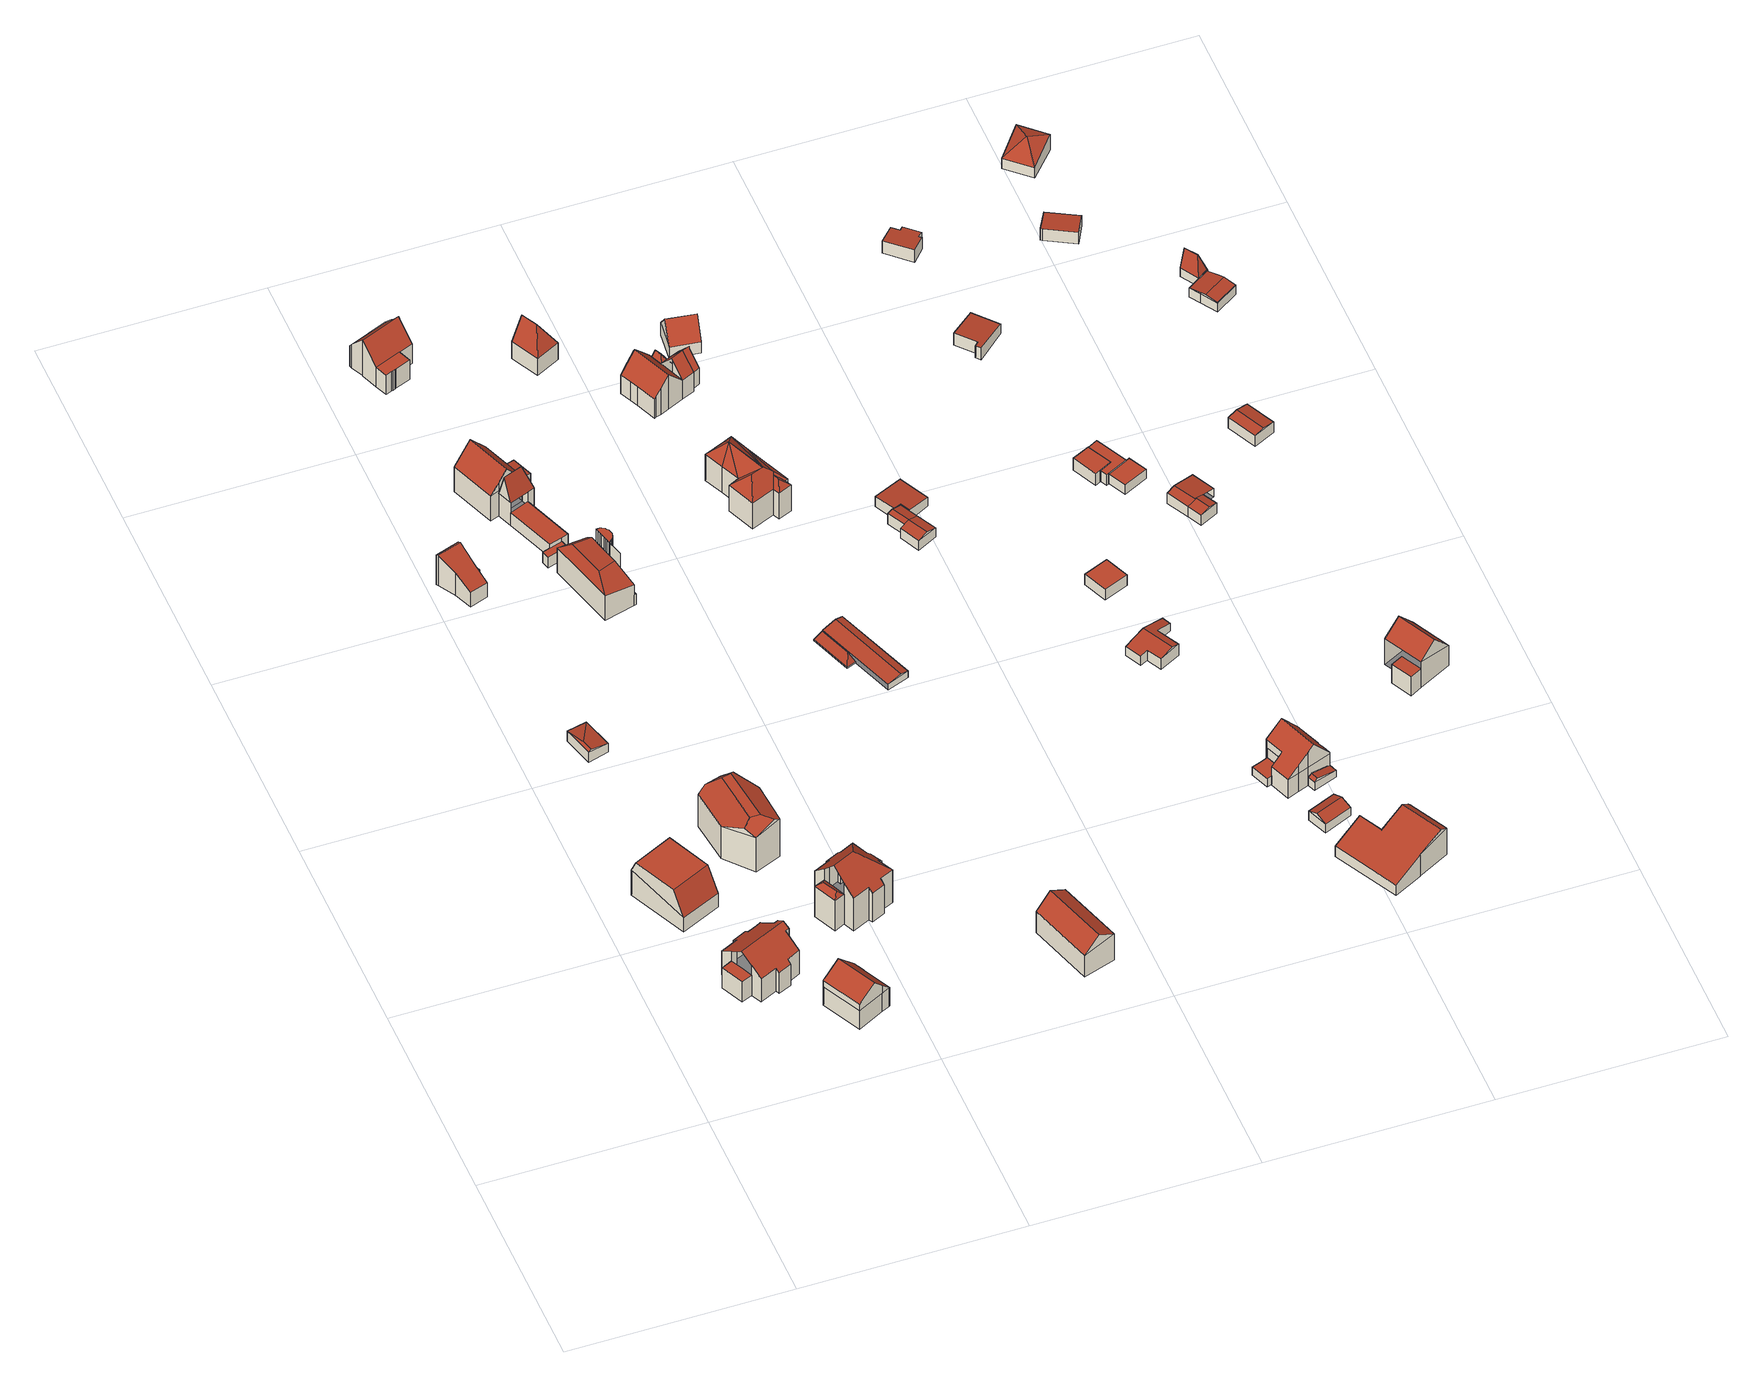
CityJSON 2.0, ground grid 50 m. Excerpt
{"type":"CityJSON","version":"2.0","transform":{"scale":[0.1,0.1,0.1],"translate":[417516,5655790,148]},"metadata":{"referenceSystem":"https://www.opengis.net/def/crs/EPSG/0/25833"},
"CityObjects":{
"building1":{"type":"Building","attributes":{"Dachtyp_tdc":"tdcCutGableRoof","Gemeindeschluessel":14612000,"Dachneigung":0.811,"QualitaetDacherkennung":44,"Geometrietyp2DReferenz":"3000","measuredHeight":10.07,"function":"31001_9998","roofType":"9999"},"geometry":[{"type":"Solid","lod":"2","boundaries":[[[[0,1,2,3]],[[1,4,5,2]],[[4,6,7,5]],[[6,0,3,7]],[[1,0,8,9]],[[4,1,9,10]],[[6,4,10,11]],[[0,6,11,8]],[[10,9,8,11]],[[3,2,5,7]]]],"semantics":{"surfaces":[{"type":"WallSurface"},{"type":"RoofSurface"},{"type":"GroundSurface"}],"values":[[0,0,0,0,1,0,1,0,1,2]]}}]},
"building2":{"type":"Building","attributes":{"Gemeindeschluessel":14612000,"Geometrietyp2DReferenz":"3000","function":"31001_9998","roofType":"9999"},"children":["building2-1","building2-2"]},
"building2-1":{"type":"BuildingPart","attributes":{"Dachtyp_tdc":"tdcGableRoof","Dachneigung":35.24,"QualitaetDacherkennung":30,"Geometrietyp2DReferenz":"3000","measuredHeight":10.67,"roofType":"3100"},"parents":["building2"],"geometry":[{"type":"MultiSurface","lod":"2","boundaries":[[[12,13,14,15]],[[13,16,14]],[[17,18,19]],[[17,20,21,18]],[[20,22,23,21]],[[22,24,25,23]],[[24,26,27,25]],[[26,28,29,27]],[[28,30,31,29]],[[30,32,33,31]],[[32,34,35,33]],[[34,36,37,35]],[[36,38,39,37]],[[38,40,41,39]],[[40,42,43,41]],[[42,44,45,43]],[[38,36,34,32,30,28,26,24,22,20,17,46]],[[46,13,12,47,48,49,50,44,42,40,38]],[[45,51,52,53,54,15,14,55,18,21,23,25,27,29,31,33,35,37,39,41,43]],[[44,50,51,45]],[[50,49,52,51]],[[49,48,53,52]],[[48,47,54,53]],[[47,12,15,54]]],"semantics":{"surfaces":[{"type":"WallSurface"},{"type":"RoofSurface"},{"type":"GroundSurface"}],"values":[0,0,0,0,0,0,0,0,0,0,0,0,0,0,0,0,1,1,2,0,0,0,0,0]}}]},
"building2-2":{"type":"BuildingPart","attributes":{"Dachtyp_tdc":"tdcPolyFlatRoof","Dachneigung":0,"QualitaetDacherkennung":55,"Geometrietyp2DReferenz":"3000","measuredHeight":5.83,"roofType":"1000"},"parents":["building2"],"geometry":[{"type":"MultiSurface","lod":"2","boundaries":[[[56,57,58,59]],[[57,19,18,58]],[[16,56,59,14]],[[16,60,19,57,56]],[[59,58,18,55,14]]],"semantics":{"surfaces":[{"type":"WallSurface"},{"type":"RoofSurface"},{"type":"GroundSurface"}],"values":[0,0,0,1,2]}}]},
"building3":{"type":"Building","attributes":{"Dachtyp_tdc":"tdcHipAndGableRoof","Gemeindeschluessel":14612000,"Dachneigung":11.5,"QualitaetDacherkennung":34,"Geometrietyp2DReferenz":"3000","measuredHeight":3.44,"function":"31001_9998","roofType":"5000"},"geometry":[{"type":"Solid","lod":"2","boundaries":[[[[61,62,63,64]],[[62,65,66,63]],[[65,67,68,66]],[[67,61,64,68]],[[65,62,69]],[[61,67,70]],[[62,61,70,69]],[[67,65,69,70]],[[64,63,66,68]]]],"semantics":{"surfaces":[{"type":"WallSurface"},{"type":"RoofSurface"},{"type":"GroundSurface"}],"values":[[0,0,0,0,1,0,1,1,2]]}}]},
"building4":{"type":"Building","attributes":{"Dachtyp_tdc":"tdcGableRoof","Gemeindeschluessel":14612000,"Dachneigung":46.06,"QualitaetDacherkennung":58,"Geometrietyp2DReferenz":"3000","measuredHeight":9.88,"function":"31001_9998","roofType":"3100"},"geometry":[{"type":"Solid","lod":"2","boundaries":[[[[71,72,73,74]],[[72,75,76,73]],[[75,77,78,76]],[[77,79,80,78]],[[79,81,82,80]],[[81,83,84,82]],[[83,85,86,84]],[[85,71,74,86]],[[87,88,89,90,79,77,75,72]],[[91,88,87,92]],[[85,91,92,71]],[[71,92,87,72]],[[83,89,88,91,85]],[[81,90,89,83]],[[79,90,81]],[[74,73,76,78,80,82,84,86]]]],"semantics":{"surfaces":[{"type":"WallSurface"},{"type":"RoofSurface"},{"type":"GroundSurface"}],"values":[[0,0,0,0,0,0,0,0,1,1,0,0,0,0,0,2]]}}]},
"building5":{"type":"Building","attributes":{"Gemeindeschluessel":14612000,"Geometrietyp2DReferenz":"3000","function":"31001_9998","roofType":"9999"},"children":["building5-1","building5-2"]},
"building5-1":{"type":"BuildingPart","attributes":{"Dachtyp_tdc":"tdcFreeFormRoof","Dachneigung":57.19,"QualitaetDacherkennung":17,"Geometrietyp2DReferenz":"3000","measuredHeight":4.1,"roofType":"5000"},"parents":["building5"],"geometry":[{"type":"MultiSurface","lod":"2","boundaries":[[[93,94,95,96]],[[94,97,98,95]],[[97,99,100,98]],[[101,99,97]],[[102,101,97,94]],[[102,94,93]],[[101,102,93,103,99]],[[96,95,98,100,104]]],"semantics":{"surfaces":[{"type":"WallSurface"},{"type":"RoofSurface"},{"type":"GroundSurface"}],"values":[0,0,0,1,1,1,1,2]}}]},
"building5-2":{"type":"BuildingPart","attributes":{"Dachtyp_tdc":"tdcGableRoof","Dachneigung":27.64,"QualitaetDacherkennung":5,"Geometrietyp2DReferenz":"3000","measuredHeight":8.72,"roofType":"3100"},"parents":["building5"],"geometry":[{"type":"MultiSurface","lod":"2","boundaries":[[[105,106,107,108]],[[106,109,93,96,107]],[[110,111,112,100,99]],[[111,113,114,112]],[[115,109,106,105]],[[105,116,113,111,110,115]],[[114,117,108,107,96,104,100,112]],[[113,116,117,114]],[[116,105,108,117]]],"semantics":{"surfaces":[{"type":"WallSurface"},{"type":"RoofSurface"},{"type":"GroundSurface"}],"values":[0,0,0,0,1,1,2,0,0]}}]},
"building6":{"type":"Building","attributes":{"Dachtyp_tdc":"tdcFreeFormRoof","Gemeindeschluessel":14612000,"Dachneigung":35.69,"QualitaetDacherkennung":19,"Geometrietyp2DReferenz":"3000","measuredHeight":12.62,"function":"31001_9998","roofType":"5000"},"geometry":[{"type":"Solid","lod":"2","boundaries":[[[[118,119,120,121]],[[119,122,123,120]],[[122,124,125,123]],[[124,126,127,125]],[[126,128,129,127]],[[128,118,121,129]],[[130,131,132,133,126,124]],[[134,135,128,133,132]],[[136,119,118,135,134,137]],[[122,136,137,131,130]],[[131,137,134,132]],[[122,119,136]],[[118,128,135]],[[124,122,130]],[[128,126,133]],[[121,120,123,125,127,129]]]],"semantics":{"surfaces":[{"type":"WallSurface"},{"type":"RoofSurface"},{"type":"GroundSurface"}],"values":[[0,0,0,0,0,0,1,1,1,1,1,0,0,0,0,2]]}}]},
"building7":{"type":"Building","attributes":{"Gemeindeschluessel":14612000,"Geometrietyp2DReferenz":"3000","function":"31001_9998","roofType":"9999"},"children":["building7-1","building7-2"]},
"building7-1":{"type":"BuildingPart","attributes":{"Dachtyp_tdc":"tdcFreeFormRoof","Dachneigung":41.35,"QualitaetDacherkennung":17,"Geometrietyp2DReferenz":"3000","measuredHeight":9.74,"roofType":"5000"},"parents":["building7"],"geometry":[{"type":"MultiSurface","lod":"2","boundaries":[[[138,139,140,141]],[[139,142,143,140]],[[142,144,145,143]],[[146,147,142,139]],[[146,139,138]],[[147,146,138,148,144]],[[147,144,142]],[[145,149,141,140,143]]],"semantics":{"surfaces":[{"type":"WallSurface"},{"type":"RoofSurface"},{"type":"GroundSurface"}],"values":[0,0,0,1,1,1,1,2]}}]},
"building7-2":{"type":"BuildingPart","attributes":{"Dachtyp_tdc":"tdcHipAndGableRoof","Dachneigung":44.18,"QualitaetDacherkennung":45,"Geometrietyp2DReferenz":"3000","measuredHeight":14.64,"roofType":"5000"},"parents":["building7"],"geometry":[{"type":"MultiSurface","lod":"2","boundaries":[[[150,151,152,153]],[[151,154,155,152]],[[154,156,141,155]],[[156,138,141]],[[157,145,144]],[[157,158,159,145]],[[158,160,161,159]],[[160,162,163,161]],[[162,164,165,163]],[[164,166,167,165]],[[166,168,169,167]],[[168,170,171,169]],[[170,172,173,171]],[[172,174,175,173]],[[174,176,177,175]],[[176,178,179,177]],[[178,180,181,179]],[[180,182,183,181]],[[182,150,153,183]],[[178,176,174,172,170,168,184]],[[168,166,164,162,160,158,157,185,184]],[[185,156,154,151,150,182,180,178,184]],[[153,152,155,141,149,145,159,161,163,165,167,169,171,173,175,177,179,181,183]]],"semantics":{"surfaces":[{"type":"WallSurface"},{"type":"RoofSurface"},{"type":"GroundSurface"}],"values":[0,0,0,0,0,0,0,0,0,0,0,0,0,0,0,0,0,0,0,1,1,1,2]}}]},
"building8":{"type":"Building","attributes":{"Gemeindeschluessel":14612000,"Geometrietyp2DReferenz":"3000","function":"31001_9998","roofType":"9999"},"children":["building8-1","building8-2","building8-3","building8-4"]},
"building8-1":{"type":"BuildingPart","attributes":{"Dachtyp_tdc":"tdcGableRoof","Dachneigung":50.03,"QualitaetDacherkennung":63,"Geometrietyp2DReferenz":"3000","measuredHeight":12.08,"roofType":"3100"},"parents":["building8"],"geometry":[{"type":"MultiSurface","lod":"2","boundaries":[[[186,187,188,189,190]],[[187,191,192,188]],[[191,193,194,192]],[[193,195,196,197,194]],[[195,193,198,199,200]],[[187,201,199,198,191]],[[186,201,187]],[[200,199,201,186]],[[198,193,191]],[[197,202,189,188,192,194]]],"semantics":{"surfaces":[{"type":"WallSurface"},{"type":"RoofSurface"},{"type":"GroundSurface"}],"values":[0,0,0,0,1,1,0,0,0,2]}}]},
"building8-2":{"type":"BuildingPart","attributes":{"Dachtyp_tdc":"tdcPolyFlatRoof","Dachneigung":0,"QualitaetDacherkennung":80,"Geometrietyp2DReferenz":"3000","measuredHeight":3.6,"roofType":"1000"},"parents":["building8"],"geometry":[{"type":"MultiSurface","lod":"2","boundaries":[[[203,204,205,206]],[[204,207,208,205]],[[207,209,210,208]],[[209,211,212,210]],[[211,209,207,204,203]],[[206,205,208,210,212]]],"semantics":{"surfaces":[{"type":"WallSurface"},{"type":"RoofSurface"},{"type":"GroundSurface"}],"values":[0,0,0,0,1,2]}}]},
"building8-3":{"type":"BuildingPart","attributes":{"Dachtyp_tdc":"tdcPolyFlatRoof","Dachneigung":7.91,"QualitaetDacherkennung":65,"Geometrietyp2DReferenz":"3000","measuredHeight":6.66,"roofType":"2100"},"parents":["building8"],"geometry":[{"type":"MultiSurface","lod":"2","boundaries":[[[196,213,214,197]],[[213,215,216,214]],[[215,217,202,216]],[[217,215,213,196]],[[197,214,216,202]]],"semantics":{"surfaces":[{"type":"WallSurface"},{"type":"RoofSurface"},{"type":"GroundSurface"}],"values":[0,0,0,1,2]}}]},
"building8-4":{"type":"BuildingPart","attributes":{"Dachtyp_tdc":"tdcFreeFormRoof","Dachneigung":73.6,"QualitaetDacherkennung":12,"Geometrietyp2DReferenz":"3000","measuredHeight":12.5,"roofType":"5000"},"parents":["building8"],"geometry":[{"type":"MultiSurface","lod":"2","boundaries":[[[218,219,220,202]],[[219,221,203,206,220]],[[222,190,189,212,211]],[[223,222,221,219,224]],[[224,219,218]],[[218,190,223,224]],[[222,223,190]],[[202,220,206,212,189]]],"semantics":{"surfaces":[{"type":"WallSurface"},{"type":"RoofSurface"},{"type":"GroundSurface"}],"values":[0,0,0,1,1,1,0,2]}}]},
"building9":{"type":"Building","attributes":{"Dachtyp_tdc":"tdcPolyFlatRoof","Gemeindeschluessel":14612000,"Dachneigung":0,"QualitaetDacherkennung":2,"Geometrietyp2DReferenz":"3000","measuredHeight":3,"function":"31001_9998","roofType":"1000"},"geometry":[{"type":"Solid","lod":"2","boundaries":[[[[225,226,227,228]],[[226,229,230,227]],[[229,231,232,230]],[[231,233,234,232]],[[233,225,228,234]],[[233,231,229,226,225]],[[228,227,230,232,234]]]],"semantics":{"surfaces":[{"type":"WallSurface"},{"type":"RoofSurface"},{"type":"GroundSurface"}],"values":[[0,0,0,0,0,1,2]]}}]},
"building10":{"type":"Building","attributes":{"Gemeindeschluessel":14612000,"Geometrietyp2DReferenz":"3000","function":"31001_9998","roofType":"9999"},"children":["building10-1","building10-2","building10-3"]},
"building10-1":{"type":"BuildingPart","attributes":{"Dachtyp_tdc":"tdcPolyFlatRoof","Dachneigung":0,"QualitaetDacherkennung":68,"Geometrietyp2DReferenz":"3000","measuredHeight":9.96,"roofType":"1000"},"parents":["building10"],"geometry":[{"type":"MultiSurface","lod":"2","boundaries":[[[235,236,237,238]],[[236,239,240,237]],[[239,241,242,240]],[[241,243,244,242]],[[243,245,244]],[[246,247,248,249,250]],[[246,243,241,239,236,235,251,252,253,254,255,256,257,258,259,260,261,262,247]],[[248,263,264,265,266,267,268,269,270,271,272,273,274,238,237,240,242,244,249]],[[247,262,263,248]],[[262,261,264,263]],[[261,260,265,264]],[[260,259,266,265]],[[259,258,267,266]],[[258,257,268,267]],[[257,256,269,268]],[[256,255,270,269]],[[255,254,271,270]],[[254,253,272,271]],[[253,252,273,272]],[[252,251,274,273]],[[251,235,238,274]]],"semantics":{"surfaces":[{"type":"WallSurface"},{"type":"RoofSurface"},{"type":"GroundSurface"}],"values":[0,0,0,0,0,0,1,2,0,0,0,0,0,0,0,0,0,0,0,0,0]}}]},
"building10-2":{"type":"BuildingPart","attributes":{"Dachtyp_tdc":"tdcPolyFlatRoof","Dachneigung":0,"QualitaetDacherkennung":0,"Geometrietyp2DReferenz":"3000","measuredHeight":3,"roofType":"9999"},"parents":["building10"],"geometry":[{"type":"MultiSurface","lod":"2","boundaries":[[[250,275,276,277,245]],[[245,277,278,244]],[[277,276,279,278]],[[275,250,249,280]],[[244,278,279,280,249]],[[280,279,276,275]],[[244,249,250,245]]],"semantics":{"surfaces":[{"type":"RoofSurface"},{"type":"WallSurface"},{"type":"GroundSurface"},{"type":"ClosureSurface","isClosure":"1","QuelleClosure":"LoD1Solid"}],"values":[0,1,1,1,2,3,3]}}]},
"building10-3":{"type":"BuildingPart","attributes":{"Dachtyp_tdc":"tdcCutTentRoof","Dachneigung":69.23,"QualitaetDacherkennung":40,"Geometrietyp2DReferenz":"3000","measuredHeight":9.89,"roofType":"9999"},"parents":["building10"],"geometry":[{"type":"MultiSurface","lod":"2","boundaries":[[[281,282,283,279,276]],[[282,284,285,283]],[[284,286,287,285]],[[281,286,288,289]],[[282,281,289,290]],[[284,282,290,291]],[[286,284,291,288]],[[291,290,289,288]],[[287,280,279,283,285]]],"semantics":{"surfaces":[{"type":"WallSurface"},{"type":"RoofSurface"},{"type":"GroundSurface"}],"values":[0,0,0,1,1,1,1,1,2]}}]},
"building11":{"type":"Building","attributes":{"Gemeindeschluessel":14612000,"Geometrietyp2DReferenz":"3000","function":"31001_9998","roofType":"9999"},"children":["building11-1","building11-2"]},
"building11-1":{"type":"BuildingPart","attributes":{"Dachtyp_tdc":"tdcPolyFlatRoof","Dachneigung":0,"QualitaetDacherkennung":64,"Geometrietyp2DReferenz":"3000","measuredHeight":5.58,"roofType":"1000"},"parents":["building11"],"geometry":[{"type":"MultiSurface","lod":"2","boundaries":[[[292,293,294,295,296]],[[293,297,298,294]],[[297,299,300,298]],[[299,301,302,300]],[[301,303,304,302]],[[303,305,306,304]],[[305,307,308,309,306]],[[305,303,301,299,297,293,292,307]],[[309,295,294,298,300,302,304,306]]],"semantics":{"surfaces":[{"type":"WallSurface"},{"type":"RoofSurface"},{"type":"GroundSurface"}],"values":[0,0,0,0,0,0,0,1,2]}}]},
"building11-2":{"type":"BuildingPart","attributes":{"Dachtyp_tdc":"tdcGableRoof","Dachneigung":48.52,"QualitaetDacherkennung":78,"Geometrietyp2DReferenz":"3000","measuredHeight":10.18,"roofType":"3100"},"parents":["building11"],"geometry":[{"type":"MultiSurface","lod":"2","boundaries":[[[308,310,311,309]],[[310,312,313,311]],[[312,314,315,313]],[[314,316,317,315]],[[316,318,319,317]],[[318,320,321,319]],[[320,322,323,321]],[[322,324,325,323]],[[324,326,327,325]],[[326,328,329,327]],[[328,330,331,329]],[[330,296,295,331]],[[326,324,322,320,318,316,314,312,310]],[[310,308,296,330,328,326]],[[295,309,311,313,315,317,319,321,323,325,327,329,331]]],"semantics":{"surfaces":[{"type":"WallSurface"},{"type":"RoofSurface"},{"type":"GroundSurface"}],"values":[0,0,0,0,0,0,0,0,0,0,0,0,1,1,2]}}]},
"building12":{"type":"Building","attributes":{"Dachtyp_tdc":"tdcGableRoof","Gemeindeschluessel":14612000,"Dachneigung":45.43,"QualitaetDacherkennung":67,"Geometrietyp2DReferenz":"3000","measuredHeight":9.79,"function":"31001_9998","roofType":"3100"},"geometry":[{"type":"Solid","lod":"2","boundaries":[[[[332,333,334,335]],[[333,336,337,334]],[[336,338,339,337]],[[338,332,335,339]],[[336,333,340]],[[332,338,341]],[[333,332,341,340]],[[338,336,340,341]],[[335,334,337,339]]]],"semantics":{"surfaces":[{"type":"WallSurface"},{"type":"RoofSurface"},{"type":"GroundSurface"}],"values":[[0,0,0,0,0,0,1,1,2]]}}]},
"building13":{"type":"Building","attributes":{"Dachtyp_tdc":"tdcFreeFormRoof","Gemeindeschluessel":14612000,"Dachneigung":60.82,"QualitaetDacherkennung":10,"Geometrietyp2DReferenz":"3000","measuredHeight":10.26,"function":"31001_9998","roofType":"5000"},"geometry":[{"type":"Solid","lod":"2","boundaries":[[[[342,343,344,345]],[[343,346,347,344]],[[346,348,349,347]],[[348,342,345,349]],[[350,351,348,346]],[[350,346,343]],[[351,350,343,342]],[[351,342,348]],[[345,344,347,349]]]],"semantics":{"surfaces":[{"type":"WallSurface"},{"type":"RoofSurface"},{"type":"GroundSurface"}],"values":[[0,0,0,0,1,0,1,1,2]]}}]},
"building14":{"type":"Building","attributes":{"Gemeindeschluessel":14612000,"Geometrietyp2DReferenz":"3000","function":"31001_9998","roofType":"9999"},"children":["building14-1","building14-2"]},
"building14-1":{"type":"BuildingPart","attributes":{"Dachtyp_tdc":"tdcGableRoof","Dachneigung":15.18,"QualitaetDacherkennung":19,"Geometrietyp2DReferenz":"3000","measuredHeight":2.43,"roofType":"3100"},"parents":["building14"],"geometry":[{"type":"MultiSurface","lod":"2","boundaries":[[[352,353,354,355]],[[353,356,357,354]],[[358,352,355,359,360]],[[356,353,361]],[[352,358,362]],[[353,352,362,361]],[[358,356,361,362]],[[355,354,357,363,359]]],"semantics":{"surfaces":[{"type":"WallSurface"},{"type":"RoofSurface"},{"type":"GroundSurface"}],"values":[0,0,0,0,0,1,1,2]}}]},
"building14-2":{"type":"BuildingPart","attributes":{"Dachtyp_tdc":"tdcFreeFormRoof","Dachneigung":66.06,"QualitaetDacherkennung":25,"Geometrietyp2DReferenz":"3000","measuredHeight":2.96,"roofType":"5000"},"parents":["building14"],"geometry":[{"type":"MultiSurface","lod":"2","boundaries":[[[364,365,366,363]],[[365,367,368,366]],[[367,360,359,368]],[[369,360,367]],[[370,369,367,365]],[[370,365,364]],[[369,370,364,360]],[[363,366,368,359]]],"semantics":{"surfaces":[{"type":"WallSurface"},{"type":"RoofSurface"},{"type":"GroundSurface"}],"values":[0,0,0,1,1,1,1,2]}}]},
"building15":{"type":"Building","attributes":{"Dachtyp_tdc":"tdcFreeFormRoof","Gemeindeschluessel":14612000,"Dachneigung":44.47,"QualitaetDacherkennung":60,"Geometrietyp2DReferenz":"3000","measuredHeight":10.89,"function":"31001_9998","roofType":"5000"},"geometry":[{"type":"Solid","lod":"2","boundaries":[[[[371,372,373]],[[371,374,372]],[[375,374,371]],[[374,375,376]],[[377,376,375]],[[376,377,378]],[[379,380,381,382,383,384,385,386,387,388,389,390,391]],[[378,377,380,379]],[[377,375,381,380]],[[375,371,382,381]],[[371,373,383,382]],[[373,392,384,383]],[[392,393,385,384]],[[393,394,386,385]],[[394,395,387,386]],[[395,396,388,387]],[[396,397,389,388]],[[397,398,390,389]],[[398,399,391,390]],[[399,378,379,391]],[[376,400,374]],[[376,398,400]],[[376,399,398]],[[399,376,378]],[[401,400,398,397]],[[401,397,396]],[[372,374,400,401,396,395]],[[402,403,372,395,394]],[[402,394,393]],[[403,402,393,392]],[[372,403,392,373]]]],"semantics":{"surfaces":[{"type":"RoofSurface"},{"type":"GroundSurface"},{"type":"WallSurface"}],"values":[[0,0,0,0,0,0,1,2,2,2,2,2,2,2,2,2,2,2,2,2,0,0,0,0,0,0,0,0,0,0,0]]}}]},
"building16":{"type":"Building","attributes":{"Gemeindeschluessel":14612000,"Geometrietyp2DReferenz":"3000","function":"31001_9998","roofType":"9999"},"children":["building16-1","building16-2"]},
"building16-1":{"type":"BuildingPart","attributes":{"Dachtyp_tdc":"tdcGableRoof","Dachneigung":50.04,"QualitaetDacherkennung":72,"Geometrietyp2DReferenz":"3000","measuredHeight":9.27,"roofType":"3100"},"parents":["building16"],"geometry":[{"type":"MultiSurface","lod":"2","boundaries":[[[404,405,406,407]],[[408,409,410,411]],[[411,405,404,412,408]],[[406,413,414,415,416,417,407]],[[410,409,415,414,418]],[[409,408,416,415]],[[408,412,417,416]],[[412,404,407,417]]],"semantics":{"surfaces":[{"type":"WallSurface"},{"type":"RoofSurface"},{"type":"GroundSurface"}],"values":[0,1,1,2,0,0,0,0]}}]},
"building16-2":{"type":"BuildingPart","attributes":{"Dachtyp_tdc":"tdcGableRoof","Dachneigung":48.7,"QualitaetDacherkennung":58,"Geometrietyp2DReferenz":"3000","measuredHeight":9.84,"roofType":"3100"},"parents":["building16"],"geometry":[{"type":"MultiSurface","lod":"2","boundaries":[[[419,420,421,422]],[[420,423,424,421]],[[423,425,426,424]],[[425,427,428,426]],[[427,429,430,428]],[[429,431,432,430]],[[431,433,434,432]],[[433,435,436,434]],[[435,418,414,436]],[[405,437,438,406]],[[437,439,440,438]],[[439,441,442,440]],[[441,419,422,442]],[[437,405,443,418,435,433,431]],[[431,429,427,425,423,420,419,441,439,437]],[[422,421,424,426,428,430,432,434,436,414,413,406,438,440,442]]],"semantics":{"surfaces":[{"type":"WallSurface"},{"type":"RoofSurface"},{"type":"GroundSurface"}],"values":[0,0,0,0,0,0,0,0,0,0,0,0,0,1,1,2]}}]},
"building17":{"type":"Building","attributes":{"Dachtyp_tdc":"tdcFreeFormRoof","Gemeindeschluessel":14612000,"Dachneigung":54.12,"QualitaetDacherkennung":12,"Geometrietyp2DReferenz":"3000","measuredHeight":4.82,"function":"31001_9998","roofType":"5000"},"geometry":[{"type":"Solid","lod":"2","boundaries":[[[[444,445,446,447]],[[445,448,449,446]],[[448,450,451,449]],[[450,444,447,451]],[[452,453,450,448]],[[452,448,445]],[[453,452,445,444]],[[453,444,450]],[[447,446,449,451]]]],"semantics":{"surfaces":[{"type":"WallSurface"},{"type":"RoofSurface"},{"type":"GroundSurface"}],"values":[[0,0,0,0,1,0,1,1,2]]}}]},
"building18":{"type":"Building","attributes":{"Gemeindeschluessel":14612000,"Dachtyp_tdc":"tdcFreeFormRoof","Dachneigung":50.21,"QualitaetDacherkennung":68,"Geometrietyp2DReferenz":"3000","measuredHeight":8.4,"function":"31001_9998","roofType":"5000"},"geometry":[{"type":"Solid","lod":"2","boundaries":[[[[454,412,455,456]],[[412,409,457,455]],[[409,458,459,457]],[[458,460,461,459]],[[460,462,463,461]],[[462,454,456,463]],[[408,464,458,409]],[[454,462,460,464,408,412]],[[409,412,408]],[[460,458,464]],[[456,455,457,459,461,463]]]],"semantics":{"surfaces":[{"type":"WallSurface"},{"type":"RoofSurface"},{"type":"GroundSurface"}],"values":[[0,0,0,0,0,0,1,1,0,0,2]]}}]},
"building19":{"type":"Building","attributes":{"Dachtyp_tdc":"tdcFreeFormRoof","Gemeindeschluessel":14612000,"Dachneigung":52.4,"QualitaetDacherkennung":81,"Geometrietyp2DReferenz":"3000","measuredHeight":7.81,"function":"31001_9998","roofType":"5000"},"geometry":[{"type":"Solid","lod":"2","boundaries":[[[[465,466,467,468]],[[466,469,470,467]],[[469,471,472,470]],[[471,473,474,472]],[[473,465,468,474]],[[473,475,476,465]],[[475,471,469,466,476]],[[466,465,476]],[[473,471,475]],[[468,467,470,472,474]]]],"semantics":{"surfaces":[{"type":"WallSurface"},{"type":"RoofSurface"},{"type":"GroundSurface"}],"values":[[0,0,0,0,0,1,1,0,0,2]]}}]},
"building20":{"type":"Building","attributes":{"Gemeindeschluessel":14612000,"Geometrietyp2DReferenz":"3000","function":"31001_9998","roofType":"9999"},"children":["building20-1","building20-2"]},
"building20-1":{"type":"BuildingPart","attributes":{"Dachtyp_tdc":"tdcGableRoof","Dachneigung":13.73,"QualitaetDacherkennung":80,"Geometrietyp2DReferenz":"3000","measuredHeight":3.36,"roofType":"3100"},"parents":["building20"],"geometry":[{"type":"MultiSurface","lod":"2","boundaries":[[[477,478,479,480]],[[481,482,483,484]],[[482,477,480,483]],[[477,482,485]],[[478,477,485,486]],[[482,481,486,485]],[[480,479,487,484,483]]],"semantics":{"surfaces":[{"type":"WallSurface"},{"type":"RoofSurface"},{"type":"GroundSurface"}],"values":[0,0,0,0,1,1,2]}}]},
"building20-2":{"type":"BuildingPart","attributes":{"Dachtyp_tdc":"tdcGableRoof","Dachneigung":12.8,"QualitaetDacherkennung":78,"Geometrietyp2DReferenz":"3000","measuredHeight":3.32,"roofType":"3100"},"parents":["building20"],"geometry":[{"type":"MultiSurface","lod":"2","boundaries":[[[488,489,490,487,491]],[[489,492,493,490]],[[492,481,484,493]],[[492,489,494]],[[489,488,495,494]],[[481,492,494,495]],[[487,490,493,484]]],"semantics":{"surfaces":[{"type":"WallSurface"},{"type":"RoofSurface"},{"type":"GroundSurface"}],"values":[0,0,0,0,1,1,2]}}]},
"building21":{"type":"Building","attributes":{"Dachtyp_tdc":"tdcPolyFlatRoof","Gemeindeschluessel":14612000,"Dachneigung":3.84,"QualitaetDacherkennung":79,"Geometrietyp2DReferenz":"3000","measuredHeight":2.98,"function":"31001_9998","roofType":"2100"},"geometry":[{"type":"Solid","lod":"2","boundaries":[[[[496,497,498,493]],[[497,499,500,498]],[[499,501,502,500]],[[501,503,504,502]],[[503,505,506,504]],[[505,496,493,506]],[[505,503,501,499,497,496]],[[493,498,500,502,504,506]]]],"semantics":{"surfaces":[{"type":"WallSurface"},{"type":"RoofSurface"},{"type":"GroundSurface"}],"values":[[0,0,0,0,0,0,1,2]]}}]},
"building22":{"type":"Building","attributes":{"Dachtyp_tdc":"tdcPolyFlatRoof","Gemeindeschluessel":14612000,"Dachneigung":0,"QualitaetDacherkennung":52,"Geometrietyp2DReferenz":"3000","measuredHeight":2.36,"function":"31001_9998","roofType":"1000"},"geometry":[{"type":"Solid","lod":"2","boundaries":[[[[507,508,509,510]],[[508,511,512,509]],[[511,513,514,512]],[[513,515,516,514]],[[515,517,518,516]],[[517,507,510,518]],[[517,515,513,511,508,507]],[[510,509,512,514,516,518]]]],"semantics":{"surfaces":[{"type":"WallSurface"},{"type":"RoofSurface"},{"type":"GroundSurface"}],"values":[[0,0,0,0,0,0,1,2]]}}]},
"building23":{"type":"Building","attributes":{"Dachtyp_tdc":"tdcFreeFormRoof","Gemeindeschluessel":14612000,"Dachneigung":12.46,"QualitaetDacherkennung":70,"Geometrietyp2DReferenz":"3000","measuredHeight":3.71,"function":"31001_9998","roofType":"5000"},"geometry":[{"type":"Solid","lod":"2","boundaries":[[[[519,520,521,522]],[[520,523,524,521]],[[523,525,526,524]],[[525,527,528,526]],[[527,529,530,528]],[[529,531,532,530]],[[531,533,534,532]],[[533,519,522,534]],[[519,533,531,535,536,520]],[[523,536,535,529,527,525]],[[531,529,535]],[[523,520,536]],[[522,521,524,526,528,530,532,534]]]],"semantics":{"surfaces":[{"type":"WallSurface"},{"type":"RoofSurface"},{"type":"GroundSurface"}],"values":[[0,0,0,0,0,0,0,0,1,1,0,0,2]]}}]},
"building24":{"type":"Building","attributes":{"Dachtyp_tdc":"tdcGableRoof","Gemeindeschluessel":14612000,"Dachneigung":23.34,"QualitaetDacherkennung":78,"Geometrietyp2DReferenz":"3000","measuredHeight":3.52,"function":"31001_9998","roofType":"3100"},"geometry":[{"type":"Solid","lod":"2","boundaries":[[[[537,538,539,540]],[[538,541,542,539]],[[541,543,544,542]],[[543,537,540,544]],[[541,538,545]],[[537,543,546]],[[538,537,546,545]],[[543,541,545,546]],[[540,539,542,544]]]],"semantics":{"surfaces":[{"type":"WallSurface"},{"type":"RoofSurface"},{"type":"GroundSurface"}],"values":[[0,0,0,0,0,0,1,1,2]]}}]},
"building25":{"type":"Building","attributes":{"Dachtyp_tdc":"tdcFreeFormRoof","Gemeindeschluessel":14612000,"Dachneigung":39.85,"QualitaetDacherkennung":53,"Geometrietyp2DReferenz":"3000","measuredHeight":10.84,"function":"31001_9998","roofType":"5000"},"geometry":[{"type":"Solid","lod":"2","boundaries":[[[[547,548,549,550]],[[548,551,552,549]],[[551,553,554,552]],[[553,555,556,554]],[[555,557,558,556]],[[557,559,560,558]],[[559,561,562,560]],[[561,563,564,562]],[[563,565,566,564]],[[565,567,568,566]],[[567,569,570,568]],[[569,571,572,570]],[[571,547,550,572]],[[573,574,575,576,577,578,569,567,579]],[[580,581,582,583,584,585,575,574]],[[548,576,575,585,551]],[[551,585,584,553]],[[553,584,583,555]],[[555,583,582,557]],[[557,582,581,559]],[[559,581,580,561]],[[561,580,574,573,563]],[[563,573,579,565]],[[565,579,567]],[[571,578,577,547]],[[569,578,571]],[[547,577,576,548]],[[550,549,552,554,556,558,560,562,564,566,568,570,572]]]],"semantics":{"surfaces":[{"type":"WallSurface"},{"type":"RoofSurface"},{"type":"GroundSurface"}],"values":[[0,0,0,0,0,0,0,0,0,0,0,0,0,1,1,0,0,0,0,0,0,0,0,0,0,0,0,2]]}}]},
"building26":{"type":"Building","attributes":{"Dachtyp_tdc":"tdcPolyFlatRoof","Gemeindeschluessel":14612000,"Dachneigung":0,"QualitaetDacherkennung":84,"Geometrietyp2DReferenz":"3000","measuredHeight":2.96,"function":"31001_9998","roofType":"1000"},"geometry":[{"type":"Solid","lod":"2","boundaries":[[[[586,587,588,589]],[[587,590,591,588]],[[590,592,593,591]],[[592,586,589,593]],[[592,590,587,586]],[[589,588,591,593]]]],"semantics":{"surfaces":[{"type":"WallSurface"},{"type":"RoofSurface"},{"type":"GroundSurface"}],"values":[[0,0,0,0,1,2]]}}]},
"building27":{"type":"Building","attributes":{"Dachtyp_tdc":"tdcFreeFormRoof","Gemeindeschluessel":14612000,"Dachneigung":22.3,"QualitaetDacherkennung":18,"Geometrietyp2DReferenz":"3000","measuredHeight":8.66,"function":"31001_9998","roofType":"5000"},"geometry":[{"type":"Solid","lod":"2","boundaries":[[[[594,595,596,597]],[[595,598,599,596]],[[598,600,601,599]],[[600,602,603,601]],[[602,604,605,603]],[[604,606,607,605]],[[606,608,609,607]],[[608,610,611,609]],[[610,612,613,611]],[[612,614,615,613]],[[614,616,617,615]],[[616,594,597,617]],[[606,604,602,600,598,618,619,608]],[[614,612,610,619,618,595,594,616]],[[598,595,618]],[[610,608,619]],[[597,596,599,601,603,605,607,609,611,613,615,617]]]],"semantics":{"surfaces":[{"type":"WallSurface"},{"type":"RoofSurface"},{"type":"GroundSurface"}],"values":[[0,0,0,0,0,0,0,0,0,0,0,0,1,1,0,0,2]]}}]},
"building28":{"type":"Building","attributes":{"Dachtyp_tdc":"tdcGableRoof","Gemeindeschluessel":14612000,"Dachneigung":12.73,"QualitaetDacherkennung":11,"Geometrietyp2DReferenz":"3000","measuredHeight":2.95,"function":"31001_9998","roofType":"3100"},"geometry":[{"type":"Solid","lod":"2","boundaries":[[[[620,621,622,623]],[[621,624,625,622]],[[624,626,627,625]],[[626,620,623,627]],[[624,621,628]],[[620,626,629]],[[621,620,629,628]],[[626,624,628,629]],[[623,622,625,627]]]],"semantics":{"surfaces":[{"type":"WallSurface"},{"type":"RoofSurface"},{"type":"GroundSurface"}],"values":[[0,0,0,0,0,0,1,1,2]]}}]},
"building29":{"type":"Building","attributes":{"Dachtyp_tdc":"tdcPolyFlatRoof","Gemeindeschluessel":14612000,"Dachneigung":0,"QualitaetDacherkennung":80,"Geometrietyp2DReferenz":"3000","measuredHeight":3.35,"function":"31001_9998","roofType":"1000"},"geometry":[{"type":"Solid","lod":"2","boundaries":[[[[630,631,632,633]],[[631,634,635,632]],[[634,636,637,635]],[[636,638,639,637]],[[638,630,633,639]],[[638,636,634,631,630]],[[633,632,635,637,639]]]],"semantics":{"surfaces":[{"type":"WallSurface"},{"type":"RoofSurface"},{"type":"GroundSurface"}],"values":[[0,0,0,0,0,1,2]]}}]},
"building30":{"type":"Building","attributes":{"Dachtyp_tdc":"tdcPolyFlatRoof","Gemeindeschluessel":14612000,"Dachneigung":0,"QualitaetDacherkennung":71,"Geometrietyp2DReferenz":"3000","measuredHeight":3.05,"function":"31001_9998","roofType":"1000"},"geometry":[{"type":"Solid","lod":"2","boundaries":[[[[640,641,642,643]],[[641,644,645,642]],[[644,646,647,645]],[[646,648,649,647]],[[648,650,651,649]],[[650,652,653,651]],[[652,640,643,653]],[[652,650,648,646,644,641,640]],[[643,642,645,647,649,651,653]]]],"semantics":{"surfaces":[{"type":"WallSurface"},{"type":"RoofSurface"},{"type":"GroundSurface"}],"values":[[0,0,0,0,0,0,0,1,2]]}}]},
"building31":{"type":"Building","attributes":{"Dachtyp_tdc":"tdcPolyFlatRoof","Gemeindeschluessel":14612000,"Dachneigung":4.33,"QualitaetDacherkennung":80,"Geometrietyp2DReferenz":"3000","measuredHeight":3.46,"function":"31001_9998","roofType":"2100"},"geometry":[{"type":"Solid","lod":"2","boundaries":[[[[654,655,656,657]],[[655,658,659,656]],[[658,660,661,659]],[[660,662,663,661]],[[662,664,665,663]],[[664,654,657,665]],[[664,662,660,658,655,654]],[[657,656,659,661,663,665]]]],"semantics":{"surfaces":[{"type":"WallSurface"},{"type":"RoofSurface"},{"type":"GroundSurface"}],"values":[[0,0,0,0,0,0,1,2]]}}]},
"building32":{"type":"Building","attributes":{"Dachtyp_tdc":"tdcPolyFlatRoof","Gemeindeschluessel":14612000,"Dachneigung":0,"QualitaetDacherkennung":74,"Geometrietyp2DReferenz":"3000","measuredHeight":2.67,"function":"31001_9998","roofType":"1000"},"geometry":[{"type":"Solid","lod":"2","boundaries":[[[[666,667,668,669]],[[667,670,671,668]],[[670,672,673,671]],[[672,674,675,673]],[[674,666,669,675]],[[674,672,670,667,666]],[[669,668,671,673,675]]]],"semantics":{"surfaces":[{"type":"WallSurface"},{"type":"RoofSurface"},{"type":"GroundSurface"}],"values":[[0,0,0,0,0,1,2]]}}]},
"building33":{"type":"Building","attributes":{"Dachtyp_tdc":"tdcPolyFlatRoof","Gemeindeschluessel":14612000,"Dachneigung":5.23,"QualitaetDacherkennung":77,"Geometrietyp2DReferenz":"3000","measuredHeight":3.55,"function":"31001_9998","roofType":"2100"},"geometry":[{"type":"Solid","lod":"2","boundaries":[[[[676,677,678,679]],[[677,680,681,678]],[[677,676,682,683,684,685,686,680]],[[681,687,688,689,690,691,679,678]],[[680,686,687,681]],[[686,685,688,687]],[[685,684,689,688]],[[684,683,690,689]],[[683,682,691,690]],[[682,676,679,691]]]],"semantics":{"surfaces":[{"type":"WallSurface"},{"type":"RoofSurface"},{"type":"GroundSurface"}],"values":[[0,0,1,2,0,0,0,0,0,0]]}}]},
"building34":{"type":"Building","attributes":{"Gemeindeschluessel":14612000,"Geometrietyp2DReferenz":"3000","function":"31001_9998","roofType":"9999"},"children":["building34-1","building34-2"]},
"building34-1":{"type":"BuildingPart","attributes":{"Dachtyp_tdc":"tdcGableRoof","Dachneigung":10.05,"QualitaetDacherkennung":82,"Geometrietyp2DReferenz":"3000","measuredHeight":3.38,"roofType":"3100"},"parents":["building34"],"geometry":[{"type":"MultiSurface","lod":"2","boundaries":[[[692,693,694,695]],[[696,697,698,699]],[[696,692,695,697]],[[692,696,700]],[[693,692,700,701,702]],[[696,699,703,701,700]],[[695,694,704,698,697]]],"semantics":{"surfaces":[{"type":"WallSurface"},{"type":"RoofSurface"},{"type":"GroundSurface"}],"values":[0,0,0,0,1,1,2]}}]},
"building34-2":{"type":"BuildingPart","attributes":{"Dachtyp_tdc":"tdcGableRoof","Dachneigung":15.5,"QualitaetDacherkennung":75,"Geometrietyp2DReferenz":"3000","measuredHeight":3.52,"roofType":"3100"},"parents":["building34"],"geometry":[{"type":"MultiSurface","lod":"2","boundaries":[[[705,706,704,707,702]],[[705,708,709,706]],[[708,699,698,709]],[[708,705,710]],[[705,702,711,710]],[[699,708,710,711,703,712]],[[704,706,709,698]]],"semantics":{"surfaces":[{"type":"WallSurface"},{"type":"RoofSurface"},{"type":"GroundSurface"}],"values":[0,0,0,0,1,1,2]}}]},
"building35":{"type":"Building","attributes":{"Gemeindeschluessel":14612000,"Geometrietyp2DReferenz":"3000","function":"31001_9998","roofType":"9999"},"children":["building35-1","building35-2"]},
"building35-1":{"type":"BuildingPart","attributes":{"Dachtyp_tdc":"tdcGableRoof","Dachneigung":50.55,"QualitaetDacherkennung":64,"Geometrietyp2DReferenz":"3000","measuredHeight":10.92,"roofType":"3100"},"parents":["building35"],"geometry":[{"type":"MultiSurface","lod":"2","boundaries":[[[713,714,715,716]],[[714,717,718,719,715]],[[720,713,716,721]],[[717,714,722]],[[713,720,723]],[[714,713,723,722]],[[720,717,722,723]],[[716,715,719,724,721]]],"semantics":{"surfaces":[{"type":"WallSurface"},{"type":"RoofSurface"},{"type":"GroundSurface"}],"values":[0,0,0,0,0,1,1,2]}}]},
"building35-2":{"type":"BuildingPart","attributes":{"Dachtyp_tdc":"tdcPolyFlatRoof","Dachneigung":0,"QualitaetDacherkennung":56,"Geometrietyp2DReferenz":"3000","measuredHeight":5.37,"roofType":"1000"},"parents":["building35"],"geometry":[{"type":"MultiSurface","lod":"2","boundaries":[[[725,726,724,727]],[[718,728,729,719]],[[728,725,727,729]],[[728,718,726,725]],[[727,724,719,729]]],"semantics":{"surfaces":[{"type":"WallSurface"},{"type":"RoofSurface"},{"type":"GroundSurface"}],"values":[0,0,0,1,2]}}]},
"building36":{"type":"Building","attributes":{"Dachtyp_tdc":"tdcGableRoof","Gemeindeschluessel":14612000,"Dachneigung":11.99,"QualitaetDacherkennung":68,"Geometrietyp2DReferenz":"3000","measuredHeight":3.51,"function":"31001_9998","roofType":"3100"},"geometry":[{"type":"Solid","lod":"2","boundaries":[[[[730,731,732,733]],[[731,734,735,732]],[[734,736,737,735]],[[736,730,733,737]],[[734,731,738]],[[730,736,739]],[[731,730,739,738]],[[736,734,738,739]],[[733,732,735,737]]]],"semantics":{"surfaces":[{"type":"WallSurface"},{"type":"RoofSurface"},{"type":"GroundSurface"}],"values":[[0,0,0,0,0,0,1,1,2]]}}]},
"building37":{"type":"Building","attributes":{"Dachtyp_tdc":"tdcPolyFlatRoof","Gemeindeschluessel":14612000,"Dachneigung":4.26,"QualitaetDacherkennung":71,"Geometrietyp2DReferenz":"3000","measuredHeight":3.29,"function":"31001_9998","roofType":"2100"},"geometry":[{"type":"Solid","lod":"2","boundaries":[[[[740,741,742,743]],[[741,744,745,742]],[[744,746,747,745]],[[746,748,749,747]],[[748,740,743,749]],[[748,746,744,741,740]],[[743,742,745,747,749]]]],"semantics":{"surfaces":[{"type":"WallSurface"},{"type":"RoofSurface"},{"type":"GroundSurface"}],"values":[[0,0,0,0,0,1,2]]}}]},
"building38":{"type":"Building","attributes":{"Dachtyp_tdc":"tdcTentRoof","Gemeindeschluessel":14612000,"Dachneigung":31.21,"QualitaetDacherkennung":62,"Geometrietyp2DReferenz":"3000","measuredHeight":5.83,"function":"31001_9998","roofType":"3500"},"geometry":[{"type":"Solid","lod":"2","boundaries":[[[[750,751,752,753]],[[751,754,755,752]],[[754,756,757,755]],[[756,750,753,757]],[[751,750,758]],[[754,751,758]],[[756,754,758]],[[750,756,758]],[[753,752,755,757]]]],"semantics":{"surfaces":[{"type":"WallSurface"},{"type":"RoofSurface"},{"type":"GroundSurface"}],"values":[[0,0,0,0,1,1,1,1,2]]}}]},
"building39":{"type":"Building","attributes":{"Dachtyp_tdc":"tdcGableRoof","Gemeindeschluessel":14612000,"Dachneigung":10.07,"QualitaetDacherkennung":78,"Geometrietyp2DReferenz":"3000","measuredHeight":3.2,"function":"31001_9998","roofType":"3100"},"geometry":[{"type":"Solid","lod":"2","boundaries":[[[[759,760,761,762]],[[760,763,764,761]],[[763,765,766,764]],[[765,767,768,766]],[[767,769,770,768]],[[769,771,772,770]],[[771,759,762,772]],[[773,774,775,776,767,765,763]],[[777,775,774,778]],[[771,777,778,759]],[[759,778,774,773,760]],[[769,776,775,777,771]],[[767,776,769]],[[760,773,763]],[[762,761,764,766,768,770,772]]]],"semantics":{"surfaces":[{"type":"WallSurface"},{"type":"RoofSurface"},{"type":"GroundSurface"}],"values":[[0,0,0,0,0,0,0,1,1,0,0,0,0,0,2]]}}]},
"building40":{"type":"Building","attributes":{"Dachtyp_tdc":"tdcFreeFormRoof","Gemeindeschluessel":14612000,"Dachneigung":72.14,"QualitaetDacherkennung":15,"Geometrietyp2DReferenz":"3000","measuredHeight":7.04,"function":"31001_9998","roofType":"5000"},"geometry":[{"type":"Solid","lod":"2","boundaries":[[[[779,780,781,782]],[[780,783,784,781]],[[783,785,786,784]],[[785,787,788,786]],[[787,779,782,788]],[[783,789,785]],[[789,783,780]],[[780,779,790,789]],[[790,787,785,789]],[[787,790,779]],[[782,781,784,786,788]]]],"semantics":{"surfaces":[{"type":"WallSurface"},{"type":"RoofSurface"},{"type":"GroundSurface"}],"values":[[0,0,0,0,0,1,1,1,1,0,2]]}}]}
},
"vertices":[
[79,646,86],[168,688,86],[168,688,15],[79,646,15],[230,553,54],[230,553,15],[141,512,54],[141,512,15],[84,635,116],[173,677,116],[218,579,115],[129,538,115],
[215,270,85],[204,294,104],[204,294,18],[215,270,18],[204,294,76],[180,346,104],[180,346,18],[180,346,76],[169,370,86],[169,370,18],[207,388,86],[207,388,18],[203,396,79],[203,396,18],[234,410,80],[234,410,18],[238,402,86],[238,402,18],[260,412,86],[260,412,18],[269,417,86],[269,417,18],[285,381,114],[285,381,18],[294,385,114],[294,385,18],[301,371,124],[301,371,18],[308,357,113],[308,357,18],[299,353,113],[299,353,18],[315,317,85],[315,317,18],[192,320,124],[254,288,85],[258,279,78],[288,293,78],[284,302,85],[284,302,18],[288,293,18],[258,279,18],[254,288,18],[192,320,18],
[180,283,76],[156,335,76],[156,335,18],[180,283,18],[192,320,76],
[124,1006,63],[105,1078,63],[105,1078,34],[124,1006,34],[151,1091,59],[151,1091,34],[171,1019,59],[171,1019,34],[122,1034,68],[129,1007,68],
[332,225,63],[412,265,63],[412,265,10],[332,225,10],[422,245,63],[422,245,10],[427,234,63],[427,234,10],[456,176,63],[456,176,10],[454,175,63],[454,175,10],[436,166,63],[436,166,10],[376,136,63],[376,136,10],[372,246,109],[416,156,109],[436,166,86],[454,175,65],[376,136,81],[332,225,81],
[64,1588,72],[83,1595,72],[83,1595,47],[64,1588,47],[97,1553,72],[97,1553,47],[79,1542,72],[79,1542,47],[85,1557,88],[76,1583,87],[66,1583,72],[66,1583,47],
[12,1565,134],[10,1569,132],[10,1569,47],[12,1565,47],[64,1588,132],[79,1542,111],[93,1500,88],[93,1500,47],[52,1486,89],[52,1486,47],[66,1583,134],[35,1527,112],[35,1527,47],
[391,744,116],[398,646,118],[398,646,10],[391,744,10],[338,622,107],[338,622,10],[286,682,102],[286,682,10],[274,783,102],[274,783,10],[332,808,109],[332,808,10],[321,641,123],[337,655,136],[323,778,136],[293,791,116],[345,783,136],[351,788,133],[385,641,125],[360,655,136],
[446,407,113],[422,396,113],[422,396,27],[446,407,27],[398,448,113],[398,448,27],[422,459,113],[422,459,27],[430,411,125],[415,442,125],[434,434,113],[434,434,27],
[501,392,110],[496,401,120],[496,401,27],[501,392,27],[457,383,120],[457,383,27],[446,407,145],[422,459,145],[411,483,119],[411,483,27],[449,501,119],[449,501,27],[445,509,110],[445,509,27],[476,523,110],[476,523,27],[479,515,119],[479,515,27],[510,530,119],[510,530,27],[527,494,119],[527,494,27],[536,498,109],[536,498,27],[550,470,110],[550,470,27],[541,466,119],[541,466,27],[558,430,120],[558,430,27],[527,416,120],[527,416,27],[531,406,110],[531,406,27],[484,457,174],[434,434,174],
[191,1695,129],[171,1687,128],[171,1687,58],[191,1695,58],[191,1695,122],[132,1790,128],[132,1790,58],[211,1820,129],[211,1820,58],[232,1764,129],[232,1764,125],[232,1764,58],[172,1805,179],[211,1702,179],[250,1717,129],[191,1695,153],[250,1717,58],
[248,1678,94],[291,1565,94],[291,1565,58],[248,1678,58],[275,1559,94],[275,1559,58],[246,1550,94],[246,1550,58],[204,1661,94],[204,1661,58],
[253,1772,122],[253,1772,58],[271,1725,122],[271,1725,58],[250,1717,125],
[250,1717,122],[263,1684,122],[263,1684,58],[248,1678,122],[204,1661,122],[197,1678,183],[239,1694,183],
[234,1526,85],[229,1544,85],[229,1544,55],[234,1526,55],[246,1550,85],[246,1550,55],[275,1559,85],[275,1559,55],[280,1541,85],[280,1541,55],
[349,1467,153],[346,1465,153],[346,1465,53],[349,1467,53],[343,1462,153],[343,1462,53],[340,1460,153],[340,1460,53],[349,1423,153],[349,1423,53],[349,1423,83],[328,1504,153],[332,1504,153],[332,1504,53],[328,1504,53],[328,1504,83],[351,1471,153],[352,1474,153],[353,1478,153],[354,1482,153],[353,1486,153],[352,1489,153],[351,1493,153],[348,1496,153],[346,1499,153],[343,1501,153],[339,1503,153],[336,1504,153],[336,1504,53],[339,1503,53],[343,1501,53],[346,1499,53],[348,1496,53],[351,1493,53],[352,1489,53],[353,1486,53],[354,1482,53],[353,1478,53],[352,1474,53],[351,1471,53],
[324,1504,83],[359,1368,83],[363,1369,83],[363,1369,53],[359,1368,53],[324,1504,53],
[359,1368,112],[289,1349,124],[289,1349,53],[247,1509,124],[247,1509,53],[318,1527,111],[318,1527,53],[313,1488,150],[333,1410,150],[292,1392,152],[268,1482,152],
[133,2102,159],[144,2075,159],[144,2075,103],[133,2102,103],[133,2102,158],[110,2061,159],[110,2061,103],[107,2060,159],[107,2060,103],[102,2058,159],[102,2058,103],[99,2057,159],[99,2057,103],[85,2051,159],[85,2051,103],[74,2079,159],[74,2079,158],[74,2079,103],
[59,2117,205],[59,2117,103],[59,2118,205],[59,2118,103],[47,2146,170],[47,2146,103],[45,2152,161],[45,2152,103],[135,2189,161],[135,2189,103],[142,2171,183],[142,2171,103],[145,2166,189],[145,2166,103],[149,2155,203],[149,2155,103],[150,2154,205],[150,2154,103],[151,2151,201],[151,2151,103],[165,2115,158],[165,2115,103],
[836,75,113],[789,226,113],[789,226,52],[836,75,52],[860,249,128],[860,249,52],[908,98,128],[908,98,52],[823,237,150],[871,86,150],
[381,1974,172],[349,2038,172],[349,2038,124],[381,1974,124],[402,2066,172],[402,2066,124],[435,2002,172],[435,2002,124],[376,2052,226],[394,2015,227],
[724,1153,95],[793,963,95],[793,963,76],[724,1153,76],[744,945,91],[744,945,76],[675,1135,91],[675,1135,76],[675,1135,79],[776,956,100],[707,1146,100],[710,1039,76],
[710,1039,79],[688,1031,79],[688,1031,76],[653,1127,79],[653,1127,76],[668,1120,105],[695,1046,105],
[687,1588,171],[705,1494,191],[732,1483,171],[685,1502,206],[667,1634,171],[647,1590,206],[649,1626,171],[601,1605,171],[601,1605,97],[649,1626,97],[667,1634,97],[687,1588,97],[732,1483,97],[725,1480,97],[732,1464,97],[701,1451,97],[694,1466,97],[642,1444,97],[615,1508,97],[639,1519,97],[620,1561,97],[725,1480,171],[732,1464,171],[701,1451,171],[694,1466,171],[642,1444,171],[615,1508,171],[639,1519,171],[620,1561,171],[684,1500,205],[657,1489,205],[709,1473,187],[703,1489,188],
[661,1831,169],[633,1819,168],[633,1819,114],[661,1831,114],[649,1861,207],[638,1890,170],[609,1878,169],[621,1849,207],[650,1859,204],[621,1849,114],[609,1878,114],[638,1890,114],[649,1861,114],[650,1859,114],[609,1878,167],
[562,1788,169],[542,1834,168],[542,1834,114],[562,1788,114],[534,1852,168],[534,1852,114],[523,1878,167],[523,1878,114],[540,1886,189],[540,1886,114],[557,1894,210],[557,1894,114],[559,1894,212],[559,1894,114],[577,1903,189],[577,1903,114],[596,1911,166],[596,1911,114],[597,1803,212],[597,1803,114],[578,1794,189],[578,1794,114],[566,1790,174],[566,1790,114],[621,1849,167],
[609,1878,147],[596,1911,147],[596,1911,121],[609,1878,121],[626,1924,147],[626,1924,121],[638,1890,147],[638,1890,121],[611,1917,169],[618,1899,169],
[661,1831,168],[650,1859,123],[661,1831,123],[638,1890,123],[653,1896,170],[653,1896,123],[665,1865,204],[665,1865,123],[676,1838,170],[676,1838,123],[665,1867,207],
[644,1925,157],[652,1992,161],[652,1992,125],[644,1925,125],[653,1995,157],[653,1995,125],[720,1986,157],[720,1986,125],[710,1916,157],[710,1916,125],[715,1951,203],[648,1960,203],
[926,1254,142],[904,1299,142],[904,1299,115],[926,1254,115],[948,1321,142],[971,1276,142],[971,1276,115],[948,1321,115],[949,1265,148],[926,1310,148],[915,1304,115],
[915,1304,145],[894,1345,145],[894,1345,115],[915,1304,142],[928,1361,142],[928,1361,115],[906,1351,148],[927,1310,148],
[928,1361,144],[911,1353,145],[911,1353,115],[888,1399,145],[888,1399,115],[953,1431,140],[953,1431,115],[987,1363,140],[987,1363,115],[939,1339,144],[939,1339,115],
[1342,377,148],[1326,419,148],[1326,419,124],[1342,377,124],[1344,425,148],[1344,425,124],[1364,433,148],[1364,433,124],[1380,391,148],[1380,391,124],[1353,381,148],[1353,381,124],
[1278,832,162],[1305,780,162],[1305,780,130],[1278,832,130],[1258,756,159],[1258,756,130],[1241,789,159],[1241,789,130],[1224,781,155],[1224,781,130],[1205,818,155],[1205,818,130],[1304,869,152],[1304,869,130],[1313,850,152],[1313,850,130],[1253,843,167],[1289,772,167],
[1388,263,148],[1452,290,148],[1452,290,123],[1388,263,123],[1471,244,147],[1471,244,123],[1407,217,147],[1407,217,123],[1461,268,158],[1397,242,158],
[1364,433,175],[1363,436,175],[1363,436,123],[1364,433,123],[1440,465,175],[1440,465,123],[1462,408,175],[1462,408,123],[1463,404,175],[1463,404,123],[1469,390,175],[1469,390,123],[1470,386,175],[1470,386,123],[1475,373,175],[1475,373,123],[1421,353,175],[1421,353,123],[1398,344,175],[1398,344,123],[1371,334,175],[1371,334,123],[1353,381,175],[1353,381,123],[1380,391,175],[1380,391,123],[1421,353,219],[1435,358,231],[1401,450,231],[1363,436,198],[1364,433,198],[1380,391,198],[1398,344,198],[1475,373,180],[1470,386,180],[1469,390,179],[1463,404,179],[1462,408,179],[1440,465,179],
[1219,971,167],[1196,1026,167],[1196,1026,137],[1219,971,137],[1252,1049,167],[1252,1049,137],[1275,994,167],[1275,994,137],
[1470,189,177],[1497,136,177],[1497,136,116],[1470,189,116],[1567,172,191],[1567,172,116],[1569,170,191],[1569,170,116],[1570,170,190],[1570,170,116],[1615,84,190],[1615,84,116],[1614,83,191],[1614,83,116],[1615,80,191],[1615,80,116],[1543,42,176],[1543,42,116],[1544,42,176],[1544,42,116],[1480,8,146],[1480,8,116],[1404,154,146],[1404,154,116],[1552,164,202],[1600,72,202],
[1428,335,146],[1421,353,146],[1421,353,124],[1428,335,124],[1475,373,143],[1475,373,124],[1482,355,143],[1482,355,124],[1429,355,154],[1435,337,154],
[1305,1250,201],[1278,1307,201],[1278,1307,167],[1305,1250,167],[1317,1326,201],[1317,1326,167],[1345,1271,201],[1345,1271,167],[1317,1256,201],[1317,1256,167],
[1317,1326,200],[1340,1338,200],[1340,1338,170],[1317,1326,170],[1376,1266,200],[1376,1266,170],[1330,1243,200],[1330,1243,170],[1324,1240,200],[1324,1240,170],[1317,1256,200],[1317,1256,170],[1345,1271,200],[1345,1271,170],
[1202,1661,212],[1210,1669,212],[1210,1669,178],[1202,1661,178],[1174,1710,212],[1174,1710,178],[1228,1757,206],[1228,1757,178],[1273,1706,206],[1273,1706,178],[1211,1651,212],[1211,1651,178],
[1350,1202,198],[1330,1243,198],[1330,1243,171],[1350,1202,171],[1376,1266,198],[1376,1266,171],[1384,1270,198],[1384,1270,171],[1405,1229,198],[1405,1229,171],
[1203,1966,230],[1176,1936,233],[1176,1936,198],[1203,1966,198],[1124,1983,233],[1124,1983,198],[1198,1971,230],[1208,1982,228],[1177,2010,228],[1170,2002,229],[1154,2016,229],[1154,2016,198],[1170,2002,198],[1177,2010,198],[1208,1982,198],[1198,1971,198],
[1486,1180,200],[1512,1129,200],[1512,1129,176],[1486,1180,176],[1418,1145,205],[1418,1145,176],[1444,1095,176],[1444,1095,205],[1438,1156,210],[1464,1105,210],[1484,1115,206],[1452,1099,207],[1484,1115,176],
[1501,1083,206],[1501,1083,176],[1484,1115,202],[1460,1062,205],[1460,1062,176],[1482,1073,211],[1466,1106,211],[1446,1096,205],
[1745,616,223],[1790,529,223],[1790,529,165],[1745,616,165],[1716,491,239],[1716,491,219],[1716,491,165],[1671,578,239],[1671,578,165],[1752,509,274],[1708,596,274],[1692,538,165],
[1665,524,219],[1692,538,219],[1665,524,165],[1689,477,219],[1689,477,165],
[1646,1293,237],[1678,1226,237],[1678,1226,208],[1646,1293,208],[1629,1202,238],[1629,1202,208],[1597,1270,238],[1597,1270,208],[1651,1213,243],[1619,1280,243],
[1425,1882,256],[1449,1926,253],[1449,1926,223],[1425,1882,223],[1517,1890,253],[1517,1890,223],[1493,1845,256],[1493,1845,223],[1429,1879,256],[1429,1879,223],
[1468,2027,276],[1415,2075,276],[1415,2075,247],[1468,2027,247],[1471,2140,291],[1471,2140,247],[1525,2090,291],[1525,2090,247],[1474,2088,306],
[1681,1552,265],[1658,1588,265],[1658,1588,240],[1681,1552,240],[1642,1612,265],[1642,1612,240],[1670,1630,265],[1670,1630,240],[1693,1645,265],[1693,1645,240],[1709,1621,265],[1709,1621,240],[1732,1585,265],[1732,1585,240],[1658,1588,270],[1665,1577,272],[1716,1610,272],[1709,1621,270],[1732,1585,267],[1681,1552,267],
[1670,1686,266],[1695,1646,266],[1695,1646,242],[1670,1686,242],[1693,1645,267],[1693,1645,242],[1670,1630,266],[1670,1630,242],[1645,1670,266],[1645,1670,242],[1675,1651,312],[1657,1678,312]
]}
